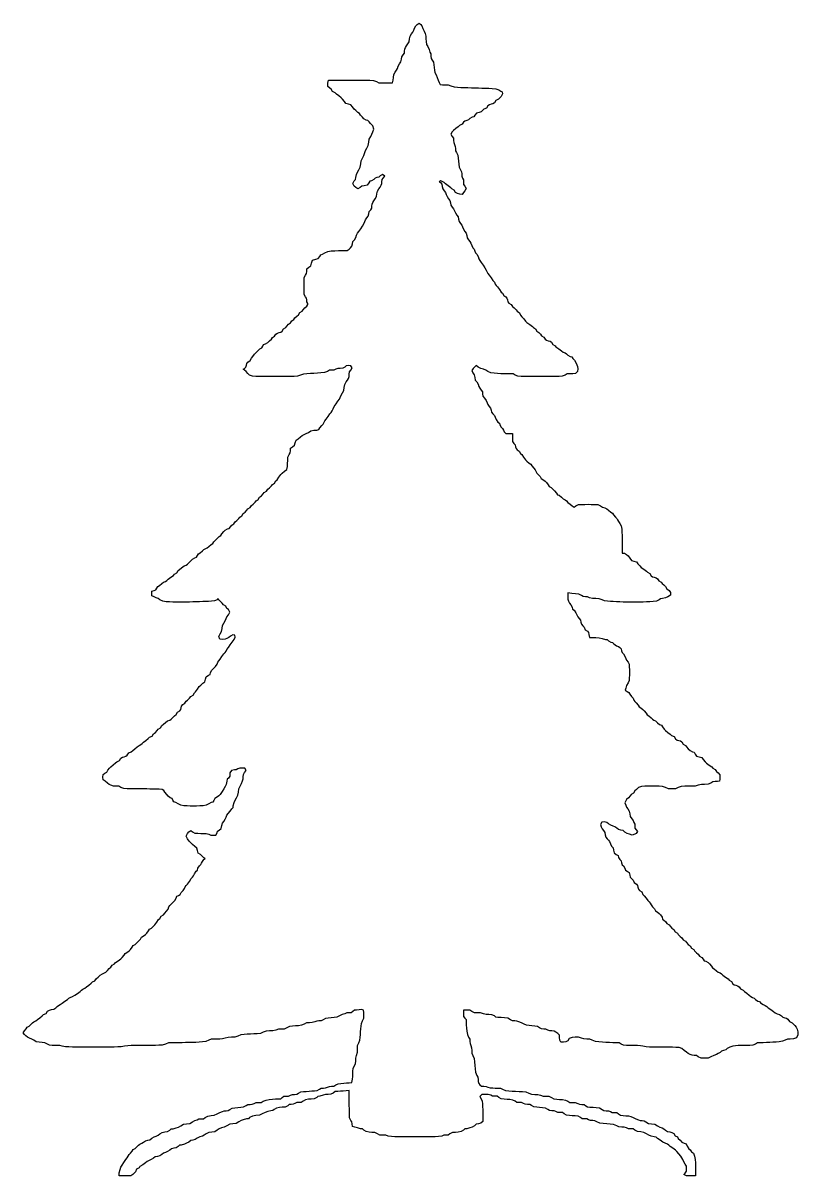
# Model space of a CAD drawing. Extents: x 49 to 4665, y 32 to 6900.
import ezdxf

# ---------------------------------------------------------------- set-up
doc = ezdxf.new("R2010")
doc.units = 0
doc.layers.add('Image', color=7, linetype='CONTINUOUS')

msp = doc.modelspace()

# ---------------------------------------------------------------- linework, layer by layer
at = {"layer": 'Image', "color": 7}
msp.add_lwpolyline([(621.087201, 50.962183), (626.487199, 69.862184), (631.887201, 83.362186), (639.311138, 96.862185), (649.972949, 113.062186), (661.446886, 129.262187), (669.680823, 140.06219), (675.080825, 150.84093), (680.480826, 158.94093), (688.476654, 167.040931), (699.742244, 180.073214), (705.712009, 190.4055), (716.044292, 196.379514), (729.074449, 207.647233), (737.172323, 215.640935), (745.272324, 221.040933), (756.0702, 226.440934), (766.8702, 233.9244), (777.45335, 242.00314), (791.16595, 245.064557), (805.012484, 248.104713), (815.463826, 256.459832), (828.961699, 264.240935), (842.459575, 269.640936), (853.259575, 275.040938), (864.057451, 282.737001), (877.257686, 291.325978), (893.753199, 294.174796), (910.140287, 297.023614), (923.448951, 305.357473), (931.31509, 311.862986), (942.346825, 312.840938), (961.244699, 318.219679), (974.742575, 323.619678), (988.242574, 331.294482), (1004.206591, 340.011018), (1023.338324, 342.73228), (1042.376516, 345.453539), (1058.43195, 353.957476), (1071.931949, 361.419682), (1085.429825, 366.819683), (1096.886754, 371.411808), (1109.725575, 372.219682), (1123.506204, 372.963776), (1134.02345, 379.894486), (1149.987464, 388.589761), (1169.1192, 391.311021), (1188.159515, 394.053543), (1204.214949, 402.55748), (1220.412825, 410.019685), (1236.6107, 415.419684), (1246.670857, 419.969292), (1258.208573, 420.819685), (1270.59456, 421.648819), (1279.804324, 428.34567), (1294.190861, 435.807875), (1311.245508, 438.167717), (1328.400075, 439.719685), (1345.548265, 441.271654), (1362.602912, 443.610239), (1376.993698, 451.093703), (1387.574724, 457.875592), (1401.289447, 458.619686), (1414.130395, 459.427562), (1425.587323, 464.019687), (1438.4389, 468.611815), (1452.583072, 469.419689), (1467.524491, 470.078744), (1479.58095, 476.733075), (1496.401738, 484.407876), (1515.318746, 487.533075), (1534.397329, 489.46772), (1553.543944, 490.573231), (1572.718199, 490.977168), (1584.708749, 491.891342), (1592.966073, 499.098428), (1603.274971, 506.475595), (1617.263949, 507.198429), (1630.102767, 508.027563), (1641.559699, 512.598431), (1653.018753, 517.190556), (1665.857574, 517.998429), (1679.591431, 518.742526), (1690.153324, 525.566934), (1703.785134, 532.455124), (1719.87671, 534.538588), (1736.051199, 535.92048), (1752.246948, 537.025991), (1768.417186, 538.110243), (1784.564037, 539.492132), (1800.630102, 541.596856), (1814.338447, 548.357487), (1824.955612, 555.054339), (1838.636323, 555.798433), (1851.475143, 556.627567), (1862.932073, 561.198434), (1874.391127, 565.769299), (1887.229948, 566.598433), (1900.887273, 567.342527), (1911.525697, 573.996858), (1925.765539, 581.310245), (1942.571445, 583.627567), (1959.470895, 585.158276), (1975.454046, 586.412609), (1991.435071, 587.645679), (2007.416096, 588.90001), (2010.704995, 608.799222), (2012.556727, 624.829145), (2013.615467, 640.922846), (2014.05342, 657.037808), (2014.706096, 673.003952), (2022.212948, 685.377179), (2029.76657, 699.833873), (2030.310822, 717.777181), (2031.082554, 734.572458), (2035.710821, 750.177183), (2040.392239, 768.524428), (2041.110822, 787.977184), (2041.627436, 808.259076), (2048.515626, 825.755928), (2055.259249, 840.191363), (2057.329957, 856.92286), (2058.699091, 873.739396), (2059.787594, 890.555932), (2060.876098, 907.436248), (2062.234604, 924.295304), (2064.30106, 941.069321), (2071.280667, 955.355934), (2078.37933, 971.704754), (2078.906573, 991.072474), (2078.825786, 1005.274048), (2077.784051, 1019.411844), (2066.756572, 1023.536252), (2050.647988, 1021.070111), (2034.360821, 1020.219718), (2022.363892, 1019.284285), (2014.112947, 1012.034679), (2003.804049, 1004.657512), (1989.817197, 1003.934678), (1976.978379, 1003.126804), (1965.519322, 998.534676), (1949.321446, 993.155937), (1933.123571, 985.629953), (1918.737037, 978.146487), (1901.68239, 975.807905), (1884.529948, 974.255937), (1867.379633, 972.703967), (1850.324986, 970.344125), (1835.936324, 962.881919), (1825.353174, 956.078769), (1811.638448, 955.355934), (1798.799627, 954.526801), (1787.342698, 949.955936), (1771.73372, 945.321288), (1754.946948, 944.555935), (1737.226868, 943.981918), (1722.549072, 936.96617), (1707.280254, 929.355146), (1689.311432, 927.059083), (1671.255447, 925.507115), (1653.241981, 923.976407), (1635.313556, 921.659082), (1619.961822, 914.218136), (1605.220245, 907.329949), (1587.566072, 906.755934), (1570.779299, 905.990576), (1555.170321, 901.355932), (1536.831581, 896.678766), (1517.376698, 895.955931), (1497.009769, 895.445695), (1479.58095, 888.366166), (1462.490159, 881.286641), (1443.037403, 879.288214), (1423.520867, 877.948844), (1403.98945, 876.864592), (1384.498423, 875.78034), (1365.024407, 874.44097), (1345.609918, 872.442543), (1328.400075, 865.575616), (1310.88409, 858.687426), (1290.604324, 858.15593), (1271.149441, 857.433095), (1252.808575, 852.755929), (1237.26125, 848.65278), (1220.752982, 847.632308), (1204.214949, 847.35593), (1187.190067, 847.207112), (1170.186443, 846.314196), (1155.621324, 840.063804), (1137.650379, 832.814196), (1117.649119, 830.284273), (1097.547935, 828.689786), (1077.412738, 827.605534), (1057.262656, 826.86144), (1037.104073, 826.351204), (1016.943365, 826.011046), (996.778401, 825.819707), (976.613441, 825.755928), (955.876587, 825.713408), (935.139737, 825.45829), (914.42627, 824.565377), (896.453199, 817.677188), (878.176111, 811.256714), (857.55619, 810.236242), (836.912881, 809.832305), (816.265321, 809.662226), (795.61776, 809.577187), (774.968075, 809.577187), (754.616028, 809.513407), (734.263977, 809.364588), (713.914057, 809.045691), (693.568384, 808.492935), (673.239723, 807.514982), (653.482951, 804.177185), (633.181925, 801.285848), (612.451453, 800.371674), (591.710347, 799.797659), (570.962868, 799.414982), (550.215384, 799.159864), (529.465778, 798.968525), (508.711917, 798.862226), (487.962311, 798.798446), (467.206324, 798.777187), (446.456718, 798.798446), (425.704986, 798.862226), (404.953251, 798.968525), (384.203645, 799.159864), (363.454036, 799.414982), (342.706555, 799.797659), (321.965451, 800.371674), (301.232852, 801.285848), (280.9297, 804.177185), (267.21285, 808.237817), (252.490408, 809.279549), (237.736076, 809.577187), (222.229145, 809.726006), (206.755596, 810.618919), (194.54075, 817.677188), (179.096324, 825.755928), (161.85119, 826.372463), (144.690669, 828.179549), (127.78718, 831.602386), (113.55095, 840.000024), (100.052652, 847.35593), (86.55435, 852.755929), (75.755626, 858.15593), (64.956902, 866.255931), (56.857965, 874.355932), (48.759027, 885.155931), (56.755067, 895.955931), (68.02172, 908.988217), (73.99191, 919.3205), (84.322493, 925.294516), (97.352865, 936.562233), (105.451803, 944.555935), (113.55095, 949.955936), (124.349464, 955.355934), (135.148188, 963.349635), (148.64649, 974.723654), (162.144788, 985.629953), (170.629379, 993.155937), (185.727908, 1000.086647), (194.54075, 1014.033103), (205.805066, 1020.304757), (218.838201, 1023.132316), (232.550801, 1026.172475), (243.133951, 1034.251216), (251.233952, 1041.734681), (259.331826, 1047.13468), (270.131826, 1052.534681), (280.9297, 1060.762241), (297.127575, 1072.242555), (313.32545, 1082.914996), (321.425451, 1090.334682), (329.523325, 1095.734683), (343.023327, 1101.134684), (356.5212, 1108.55437), (372.719075, 1119.226811), (388.91695, 1130.685866), (397.014825, 1138.934685), (405.114825, 1144.334686), (415.912699, 1149.734685), (426.712702, 1157.728387), (440.210575, 1169.102404), (453.708451, 1180.008703), (462.193255, 1187.513428), (477.196327, 1194.380359), (486.104201, 1208.092956), (496.902075, 1216.086658), (507.702075, 1227.503195), (521.199951, 1236.113432), (534.697824, 1241.51343), (542.797825, 1246.913432), (550.895699, 1255.523669), (561.695701, 1266.940204), (572.493575, 1274.933905), (580.483025, 1287.902411), (593.70452, 1295.513436), (599.489324, 1302.933121), (615.689325, 1313.605562), (631.887201, 1325.064617), (639.883028, 1333.313436), (651.148618, 1346.324462), (657.118383, 1356.656745), (667.450667, 1362.630762), (680.480826, 1373.898478), (688.476654, 1381.89218), (699.742244, 1394.924462), (705.712009, 1405.256748), (716.044292, 1411.230763), (729.074449, 1422.498481), (737.070276, 1430.492183), (748.335869, 1443.524465), (754.307757, 1453.856749), (764.637917, 1459.830766), (777.668074, 1471.098485), (785.663902, 1479.092184), (796.93162, 1492.124469), (802.901382, 1502.456752), (813.23154, 1508.409509), (826.261699, 1519.677225), (834.495637, 1527.670927), (845.969574, 1543.870928), (856.633513, 1560.070929), (864.057451, 1565.853608), (871.664221, 1579.077229), (884.639105, 1587.07093), (892.617924, 1597.870933), (904.047215, 1608.670933), (912.651074, 1622.170931), (918.051075, 1635.670934), (923.448951, 1643.770934), (932.054935, 1651.870934), (943.4821, 1662.670934), (953.776115, 1673.470937), (961.244699, 1686.864637), (964.244462, 1697.941015), (974.274858, 1703.532355), (984.607142, 1709.485112), (990.576907, 1719.817395), (1001.842497, 1732.849681), (1009.838324, 1743.649681), (1015.238323, 1754.44968), (1020.638324, 1762.54968), (1028.872262, 1770.649681), (1040.346199, 1786.849682), (1051.008012, 1803.049683), (1058.43195, 1811.149684), (1063.831949, 1819.249685), (1069.23195, 1832.111889), (1080.029824, 1847.801653), (1088.578407, 1854.073308), (1090.829824, 1864.63945), (1098.927698, 1878.628428), (1107.027699, 1886.728428), (1112.425574, 1894.828429), (1117.825575, 1905.628429), (1125.925576, 1916.428429), (1134.02345, 1921.82843), (1125.925576, 1927.228431), (1117.825575, 1935.222133), (1104.948486, 1946.447329), (1092.919668, 1955.376463), (1088.782501, 1970.258354), (1084.515652, 1985.437883), (1071.961713, 1994.239459), (1058.43195, 2005.613474), (1050.436123, 2013.628435), (1039.0536, 2027.107174), (1028.151554, 2040.607176), (1020.638324, 2056.807177), (1028.736199, 2073.007179), (1036.8362, 2081.107179), (1047.634073, 2089.20718), (1058.43195, 2081.107179), (1072.503838, 2073.985131), (1089.754076, 2073.155997), (1107.027699, 2073.007179), (1123.563605, 2072.752061), (1140.074, 2071.731589), (1155.621324, 2067.607177), (1167.078253, 2063.036312), (1179.917073, 2062.207179), (1196.546523, 2063.036312), (1204.214949, 2075.600879), (1207.1892, 2086.656), (1217.166444, 2092.247336), (1229.809675, 2102.685919), (1233.695973, 2119.353637), (1236.727628, 2132.981198), (1245.040228, 2143.207181), (1252.808575, 2156.707184), (1258.208573, 2170.207183), (1263.606449, 2181.007185), (1271.121804, 2191.785926), (1282.021725, 2205.285927), (1293.40637, 2218.785926), (1300.441253, 2226.418211), (1301.402198, 2237.685926), (1306.802198, 2256.58593), (1312.2022, 2270.085929), (1319.870626, 2283.585931), (1328.574406, 2299.552074), (1331.297791, 2318.685932), (1334.025428, 2337.713491), (1342.527239, 2353.785933), (1349.995822, 2369.964675), (1355.395824, 2386.164676), (1359.975193, 2397.623731), (1360.795822, 2410.464677), (1361.516534, 2424.453656), (1368.893697, 2434.76468), (1376.993698, 2448.264678), (1369.376296, 2460.935547), (1352.695822, 2461.76468), (1339.857004, 2460.935547), (1328.400075, 2456.364679), (1318.66519, 2451.815074), (1307.43149, 2450.96468), (1289.866608, 2447.669403), (1281.147946, 2432.532397), (1279.878733, 2414.525307), (1271.706449, 2402.364677), (1264.571645, 2394.796172), (1263.606449, 2383.464677), (1258.208573, 2364.564676), (1252.808575, 2351.085934), (1245.384637, 2337.585933), (1234.720697, 2321.385931), (1223.246761, 2305.18593), (1215.012823, 2297.192232), (1201.982666, 2285.924512), (1191.652506, 2279.950496), (1185.682744, 2269.618212), (1180.09353, 2259.583567), (1169.017152, 2256.58593), (1155.621324, 2249.251283), (1139.614787, 2240.726086), (1120.827464, 2237.749706), (1101.867936, 2236.155219), (1082.857382, 2235.326085), (1063.831949, 2235.092227), (1044.804389, 2235.326085), (1025.793837, 2236.155219), (1006.834307, 2237.749706), (988.049109, 2240.726086), (972.044699, 2249.251283), (958.648873, 2256.58593), (947.39391, 2259.732385), (941.864226, 2270.085929), (936.506745, 2280.269396), (925.564304, 2283.585931), (912.651074, 2294.385931), (904.655247, 2305.18593), (893.39816, 2318.175696), (887.857844, 2328.061523), (878.448237, 2334.290658), (860.058473, 2335.736327), (841.609181, 2336.374122), (823.153511, 2336.799319), (804.695713, 2337.118216), (786.237917, 2337.330814), (767.777995, 2337.458373), (749.322325, 2337.500893), (729.340199, 2337.543413), (709.360197, 2337.628452), (689.384449, 2337.819791), (669.410823, 2338.244987), (649.462713, 2339.265463), (631.887201, 2345.685933), (618.825151, 2353.190659), (602.189323, 2353.785933), (586.731294, 2354.572547), (572.493575, 2359.164675), (561.695701, 2364.564676), (550.895699, 2372.090658), (537.397826, 2382.99696), (525.317981, 2391.989874), (523.89995, 2407.764678), (525.262706, 2423.326881), (536.93011, 2432.426097), (547.260267, 2438.400112), (553.230032, 2448.732394), (564.497748, 2461.76468), (572.493575, 2469.758381), (585.991451, 2481.132397), (599.489324, 2492.038699), (607.974128, 2499.564684), (622.98783, 2506.431611), (631.887201, 2520.165471), (640.40602, 2526.096968), (650.782949, 2528.903266), (661.244917, 2531.794605), (669.680823, 2537.98122), (678.467516, 2551.970198), (693.593896, 2558.943427), (702.076574, 2566.46941), (715.576576, 2577.375711), (729.074449, 2588.749727), (739.872326, 2596.743428), (750.672325, 2602.143429), (758.770199, 2607.543428), (766.8702, 2615.537129), (780.368076, 2626.932407), (793.865949, 2637.817446), (802.350753, 2645.343432), (817.353825, 2652.210361), (826.261699, 2665.922959), (837.061699, 2673.8954), (847.859576, 2685.333198), (853.644378, 2693.943434), (866.865876, 2701.533196), (874.855325, 2714.522962), (885.655325, 2722.495404), (896.453199, 2733.911939), (909.951075, 2742.522176), (923.448951, 2747.922177), (931.548951, 2753.322178), (939.646823, 2761.932415), (950.446825, 2773.34895), (961.244699, 2781.342651), (969.044936, 2794.141075), (981.856117, 2801.922178), (987.781236, 2810.447376), (990.585411, 2820.822182), (993.481001, 2831.282024), (999.669742, 2839.722182), (1012.910371, 2847.588325), (1020.638324, 2860.918245), (1029.242183, 2866.700923), (1040.671474, 2877.500923), (1048.650294, 2888.300925), (1061.623051, 2896.294627), (1069.23195, 2909.518248), (1076.655887, 2915.300927), (1087.319825, 2931.500927), (1098.793761, 2947.700929), (1107.027699, 2955.69463), (1119.904787, 2966.919827), (1131.933606, 2975.848961), (1136.070772, 2990.730852), (1140.335496, 3005.910381), (1152.889435, 3014.711957), (1163.25786, 3020.218254), (1166.419197, 3031.485973), (1173.887781, 3044.879673), (1184.181797, 3055.679673), (1195.611091, 3066.479675), (1204.214949, 3079.979674), (1209.614948, 3093.479677), (1215.012823, 3101.579677), (1222.436761, 3109.679677), (1233.100698, 3125.879679), (1244.574637, 3142.079679), (1252.808575, 3150.17968), (1258.208573, 3158.279681), (1263.606449, 3169.079681), (1271.840386, 3179.87968), (1283.314323, 3196.079682), (1293.978262, 3212.258423), (1301.402198, 3220.358423), (1306.802198, 3228.458424), (1312.2022, 3241.958426), (1309.502198, 3252.758426), (1298.702198, 3255.458425), (1285.204322, 3247.358424), (1274.406449, 3239.258423), (1263.606449, 3233.858425), (1252.14952, 3229.287557), (1239.310699, 3228.458424), (1221.28873, 3229.500156), (1215.012823, 3244.658425), (1222.84495, 3260.858426), (1231.606131, 3275.3789), (1234.340146, 3293.258428), (1237.082668, 3310.925358), (1245.408023, 3325.658431), (1252.808575, 3339.15843), (1258.208573, 3352.658431), (1263.606449, 3363.458431), (1271.706449, 3374.258431), (1279.804324, 3390.437172), (1271.706449, 3406.637174), (1263.606449, 3412.419852), (1255.999676, 3425.643473), (1243.024792, 3433.637175), (1235.045976, 3444.437177), (1223.618808, 3455.237177), (1215.012823, 3463.337178), (1209.614948, 3471.437178), (1204.214949, 3464.187571), (1188.805814, 3458.043476), (1171.451404, 3456.23639), (1154.037466, 3455.067099), (1136.608646, 3454.174185), (1119.175574, 3453.408831), (1099.318879, 3452.622217), (1079.455808, 3451.920642), (1059.592737, 3451.325364), (1039.723286, 3450.815128), (1019.855962, 3450.453711), (999.984388, 3450.219853), (980.112809, 3450.177333), (960.241235, 3450.326152), (940.371786, 3450.793868), (920.517216, 3451.644262), (900.700917, 3453.089933), (881.016429, 3455.768673), (864.057451, 3464.123792), (853.259575, 3471.437178), (842.459575, 3476.837177), (828.961699, 3482.237178), (816.856345, 3487.211982), (815.463826, 3501.137178), (816.841463, 3515.019857), (828.859651, 3520.037181), (839.936032, 3523.034819), (845.525243, 3533.069464), (851.495008, 3543.401748), (861.825165, 3549.354505), (874.855325, 3560.62222), (885.655325, 3568.615922), (896.453199, 3574.015924), (904.553199, 3579.415924), (912.651074, 3587.664744), (928.848949, 3599.123799), (945.046824, 3609.796239), (950.831628, 3617.215926), (964.24021, 3625.018288), (972.044699, 3638.433251), (980.648558, 3644.215927), (992.075725, 3655.015929), (1007.769742, 3665.815929), (1020.638324, 3671.21593), (1028.106908, 3676.615929), (1038.400923, 3687.415929), (1049.828091, 3698.215931), (1058.43195, 3706.315932), (1071.827776, 3714.415932), (1082.906279, 3717.413569), (1088.493367, 3727.426955), (1094.465258, 3737.759239), (1104.795416, 3743.733255), (1117.825575, 3755.000972), (1125.925576, 3762.994673), (1134.02345, 3768.394674), (1144.821324, 3773.794676), (1155.621324, 3781.788377), (1168.651483, 3793.056093), (1178.981641, 3799.03011), (1184.951406, 3809.362393), (1196.219122, 3822.394676), (1204.214949, 3830.388377), (1217.245106, 3841.656097), (1227.575266, 3847.63011), (1233.545028, 3857.962397), (1244.812748, 3870.99468), (1252.808575, 3879.09468), (1266.812432, 3887.194681), (1277.372198, 3889.426963), (1283.639599, 3897.97342), (1291.618418, 3908.773423), (1304.410467, 3916.575786), (1312.2022, 3929.352951), (1323.000074, 3937.346652), (1333.797948, 3948.763187), (1339.582752, 3957.373424), (1352.806373, 3964.984448), (1360.795822, 3977.952954), (1371.593699, 3985.946656), (1382.391573, 3997.363191), (1388.178504, 4005.973428), (1401.399999, 4013.584452), (1409.389448, 4026.552957), (1420.187322, 4034.525399), (1430.987325, 4045.963194), (1436.772126, 4054.57343), (1449.993624, 4062.163195), (1457.983074, 4075.152958), (1468.780947, 4083.1254), (1479.58095, 4094.563197), (1485.365751, 4103.152174), (1498.587249, 4110.763199), (1506.576699, 4123.731701), (1517.376698, 4131.725403), (1528.174572, 4143.141941), (1533.959377, 4151.752177), (1547.367962, 4159.554538), (1555.170321, 4172.9695), (1562.594259, 4178.752178), (1573.258199, 4194.952179), (1584.732136, 4211.152181), (1592.966073, 4219.145882), (1605.953713, 4230.392338), (1619.608909, 4240.767141), (1623.858753, 4257.966355), (1625.028044, 4275.697065), (1625.287414, 4293.491553), (1625.825288, 4313.433288), (1633.461824, 4329.930927), (1640.732691, 4338.817542), (1641.559699, 4351.424627), (1642.894816, 4366.965574), (1654.436784, 4376.149826), (1666.465605, 4385.0577), (1670.604896, 4399.960852), (1674.869622, 4415.14038), (1687.423558, 4423.920696), (1700.953323, 4435.315971), (1711.751197, 4443.309673), (1722.549072, 4448.709673), (1736.049073, 4454.109672), (1749.546949, 4461.529358), (1763.24679, 4471.266366), (1780.575689, 4474.689203), (1798.229863, 4475.709675), (1810.445771, 4478.409674), (1816.555851, 4489.209676), (1827.940496, 4502.709675), (1835.936324, 4510.809676), (1841.334196, 4518.909677), (1846.734197, 4529.709676), (1854.968135, 4540.509679), (1866.442072, 4556.70968), (1877.106011, 4572.888419), (1884.529948, 4580.988419), (1889.929947, 4589.088419), (1895.327822, 4602.588422), (1902.75176, 4616.088424), (1913.415697, 4632.288425), (1924.889634, 4648.488423), (1933.123571, 4659.288426), (1938.523573, 4670.088425), (1943.921448, 4683.588427), (1951.324123, 4697.088427), (1959.649478, 4711.800239), (1962.389874, 4729.488429), (1965.126015, 4747.346697), (1973.887196, 4761.867171), (1981.717197, 4772.667171), (1987.117198, 4783.467171), (1991.694441, 4794.926228), (1992.517197, 4807.767172), (1993.237905, 4821.75615), (2000.615071, 4832.065048), (2008.715072, 4845.56505), (2002.439168, 4858.008435), (1987.117198, 4859.062923), (1974.456959, 4858.240167), (1965.519322, 4850.962922), (1953.834913, 4843.51135), (1938.523573, 4842.865051), (1924.377272, 4842.0593), (1911.525697, 4837.465049), (1900.068766, 4832.887804), (1887.229948, 4832.065048), (1873.485458, 4831.329458), (1862.932073, 4824.47741), (1844.446639, 4817.376622), (1823.650258, 4815.399456), (1802.804982, 4814.060087), (1781.942697, 4812.997095), (1761.118681, 4811.912843), (1740.307418, 4810.573473), (1719.549308, 4808.596306), (1700.953323, 4801.686859), (1683.479858, 4796.435676), (1664.403398, 4795.372685), (1645.303556, 4794.862448), (1626.199461, 4794.564811), (1607.091114, 4794.415992), (1587.98489, 4794.330953), (1568.876544, 4794.288433), (1549.772449, 4794.267174), (1530.65985, 4794.288433), (1511.545122, 4794.330953), (1492.432524, 4794.415992), (1473.322051, 4794.564811), (1454.209453, 4794.841189), (1435.107481, 4795.351425), (1416.024646, 4796.414417), (1398.589448, 4801.729379), (1387.791574, 4812.040402), (1376.993698, 4823.456937), (1368.893697, 4832.065048), (1360.795822, 4837.465049), (1368.29417, 4842.865051), (1375.964722, 4850.769458), (1379.336534, 4861.762925), (1382.232124, 4872.222767), (1388.422992, 4880.660799), (1402.416219, 4889.445367), (1409.389448, 4904.571746), (1416.902677, 4913.05655), (1427.804724, 4926.554422), (1439.187246, 4940.052298), (1447.1852, 4948.048126), (1460.215357, 4959.315842), (1470.545514, 4965.285607), (1476.515279, 4975.615764), (1482.104493, 4985.648284), (1493.180871, 4988.645924), (1506.576699, 4996.116634), (1517.376698, 5006.408523), (1528.174572, 5017.837814), (1533.959377, 5026.441673), (1547.189379, 5034.059075), (1555.170321, 5047.053093), (1563.69127, 5052.976083), (1574.068199, 5055.782385), (1584.530167, 5058.675849), (1592.966073, 5064.866716), (1600.840719, 5078.107345), (1614.177017, 5085.833172), (1619.961822, 5094.439157), (1630.761822, 5105.866324), (1641.559699, 5113.845144), (1649.549148, 5126.820025), (1662.772769, 5134.428923), (1668.557573, 5143.032782), (1679.355448, 5154.459947), (1690.153324, 5162.440893), (1698.142771, 5175.41365), (1711.366395, 5183.022549), (1717.151199, 5191.626408), (1727.949072, 5203.055699), (1738.746946, 5212.899006), (1745.496947, 5223.067592), (1745.496947, 5229.366881), (1740.075686, 5239.384522), (1738.746946, 5250.962631), (1737.754112, 5262.066647), (1730.649072, 5269.411923), (1723.856554, 5283.407279), (1722.893481, 5300.321611), (1722.608599, 5317.261454), (1722.549072, 5334.203424), (1722.608599, 5351.145393), (1722.893481, 5368.085236), (1723.856554, 5384.995316), (1730.649072, 5398.994921), (1737.922065, 5407.881538), (1738.746946, 5420.488625), (1740.082064, 5436.023193), (1751.624035, 5445.215949), (1763.63372, 5454.085556), (1767.775139, 5468.918549), (1773.955373, 5486.889494), (1792.100652, 5492.755087), (1807.550178, 5496.99855), (1816.547344, 5509.650284), (1822.072779, 5520.018709), (1833.338369, 5523.180047), (1846.734197, 5530.527449), (1864.528686, 5539.445954), (1885.252783, 5542.303275), (1906.129948, 5543.774459), (1927.045384, 5544.503671), (1947.971447, 5544.729026), (1963.918456, 5544.896979), (1979.835701, 5545.800521), (1992.517197, 5552.875798), (2000.002788, 5560.975799), (2008.087906, 5571.558948), (2011.132318, 5585.271549), (2014.180978, 5599.118083), (2022.542475, 5609.569422), (2030.310822, 5623.067298), (2035.710821, 5636.565173), (2041.110822, 5647.363047), (2049.344759, 5658.163046), (2060.818696, 5674.360922), (2071.48051, 5690.558797), (2078.904447, 5704.056673), (2084.304446, 5717.554546), (2089.704447, 5728.354549), (2097.190038, 5739.152422), (2105.275158, 5749.735572), (2108.319566, 5763.450298), (2111.368226, 5777.294707), (2119.731849, 5787.746048), (2126.664684, 5796.841009), (2127.493818, 5809.343922), (2128.344211, 5820.879515), (2132.89382, 5830.941798), (2138.293821, 5841.739671), (2145.777286, 5852.537546), (2154.111145, 5865.848335), (2156.959963, 5882.235423), (2159.808781, 5898.72881), (2168.376498, 5911.931171), (2176.093822, 5922.729047), (2181.493823, 5933.529047), (2186.043428, 5943.589205), (2186.893822, 5955.124795), (2187.722958, 5967.785034), (2194.993822, 5976.722672), (2203.093822, 5987.520545), (2189.593823, 5998.320547), (2176.093822, 5990.465035), (2168.355238, 5982.460704), (2157.193821, 5979.065505), (2146.202483, 5975.695821), (2138.293821, 5968.023144), (2124.902244, 5960.524796), (2113.853504, 5957.550545), (2108.255786, 5947.573301), (2097.827834, 5934.93007), (2081.155864, 5931.043772), (2067.532555, 5928.012117), (2057.308697, 5919.699518), (2043.810822, 5911.931171), (2030.310822, 5920.029045), (2022.212948, 5928.129046), (2014.112947, 5944.326921), (2022.212948, 5960.524796), (2029.347751, 5968.097552), (2030.310822, 5979.422671), (2035.710821, 5998.320547), (2041.110822, 6011.818421), (2048.779248, 6025.316296), (2057.485154, 6041.280313), (2060.206412, 6060.412046), (2062.934053, 6079.452361), (2071.435864, 6095.507796), (2078.904447, 6111.705671), (2084.304446, 6127.903546), (2089.704447, 6141.401422), (2097.175157, 6154.901421), (2105.674842, 6170.956855), (2108.402479, 6189.99717), (2111.125865, 6209.12678), (2119.829644, 6225.090794), (2127.493818, 6238.590796), (2132.89382, 6252.088672), (2138.293821, 6268.67135), (2133.233977, 6288.483397), (2117.716417, 6300.682294), (2109.737597, 6311.480171), (2103.468071, 6320.028754), (2092.908305, 6322.280171), (2078.904447, 6330.378046), (2070.90862, 6338.478046), (2059.643027, 6351.508203), (2053.673265, 6361.838363), (2043.340979, 6367.808125), (2030.310822, 6379.075844), (2022.314995, 6387.071671), (2011.087672, 6399.948757), (2002.169168, 6411.977579), (1987.280899, 6416.114743), (1972.092866, 6420.381595), (1963.310424, 6432.935531), (1951.919401, 6446.463171), (1943.921448, 6454.461124), (1930.423572, 6465.843644), (1916.925696, 6476.745691), (1908.440893, 6484.258919), (1893.235855, 6491.30018), (1884.529948, 6505.471993), (1876.748845, 6511.256795), (1864.190655, 6522.581915), (1865.340812, 6541.303333), (1868.82105, 6559.85042), (1889.224121, 6559.85042), (1909.631446, 6559.85042), (1930.034517, 6559.85042), (1950.441839, 6559.85042), (1970.849166, 6559.85042), (1991.252237, 6559.85042), (2011.659562, 6559.85042), (2032.387908, 6559.837664), (2053.114132, 6559.788766), (2073.842477, 6559.680341), (2094.566572, 6559.459239), (2115.288543, 6559.012782), (2135.997756, 6557.97105), (2154.493822, 6551.750419), (2168.333978, 6544.641127), (2185.363113, 6543.792859), (2202.413508, 6543.652545), (2218.379651, 6543.652545), (2234.367053, 6543.652545), (2250.333197, 6543.652545), (2253.71351, 6560.524357), (2256.052095, 6576.652074), (2257.072567, 6592.920107), (2265.172568, 6608.444045), (2273.272569, 6619.241919), (2278.672567, 6630.041922), (2284.072569, 6643.539795), (2291.492254, 6657.037671), (2299.592254, 6669.019718), (2302.462332, 6684.035546), (2305.35367, 6699.29161), (2313.96391, 6711.031295), (2321.043436, 6720.058224), (2321.872569, 6732.629171), (2322.722966, 6744.164974), (2327.27257, 6754.225769), (2332.672571, 6765.024284), (2340.389895, 6775.823008), (2348.957612, 6789.024094), (2351.80643, 6805.519394), (2354.655248, 6821.905206), (2362.989107, 6835.21557), (2370.472572, 6846.014294), (2375.872574, 6856.812806), (2381.272572, 6870.31132), (2389.372573, 6883.809621), (2397.472574, 6891.908558), (2408.272576, 6900.007496), (2419.072576, 6891.908558), (2424.472577, 6883.809621), (2429.851315, 6867.611533), (2437.4836, 6851.413658), (2444.988325, 6838.003372), (2447.348167, 6821.812513), (2448.921397, 6805.519394), (2450.473366, 6789.272621), (2452.854468, 6773.128324), (2460.189114, 6759.625133), (2467.651319, 6743.427045), (2473.051318, 6727.22917), (2477.643446, 6715.772241), (2478.451319, 6702.931294), (2479.195413, 6689.120901), (2486.189902, 6678.635544), (2493.715887, 6666.215545), (2496.118249, 6650.882945), (2497.670217, 6635.439794), (2499.243445, 6620.094438), (2501.64581, 6604.861763), (2508.852897, 6592.24617), (2516.251323, 6576.048295), (2521.651321, 6559.85042), (2527.051323, 6546.352546), (2532.876518, 6534.391757), (2547.460771, 6532.956718), (2562.151324, 6532.852545), (2581.115104, 6532.310419), (2597.251326, 6525.415852), (2616.193845, 6519.49711), (2636.837155, 6517.855851), (2657.522982, 6516.784355), (2678.230071, 6515.948844), (2698.915898, 6515.236638), (2719.622987, 6514.598844), (2740.330074, 6514.005694), (2761.037163, 6513.414671), (2781.744249, 6512.776875), (2802.451336, 6512.064671), (2823.137165, 6511.231283), (2843.822992, 6510.161913), (2864.466302, 6508.520654), (2883.408821, 6502.544511), (2894.208821, 6495.058922), (2903.584412, 6490.103252), (2905.008824, 6478.861047), (2896.908824, 6462.663172), (2888.808823, 6454.563171), (2880.326145, 6446.463171), (2865.189137, 6439.492067), (2856.408821, 6425.496711), (2847.968663, 6419.305847), (2837.508821, 6416.412381), (2827.134015, 6413.606082), (2818.608817, 6407.683089), (2809.722203, 6393.947105), (2794.691496, 6387.071671), (2786.208818, 6379.03545), (2777.449759, 6370.716474), (2765.055272, 6367.616787), (2749.833224, 6363.503008), (2740.648972, 6351.355132), (2735.036371, 6341.428911), (2724.023773, 6338.478046), (2710.630073, 6330.622534), (2702.89149, 6322.618202), (2691.73007, 6319.223006), (2681.355267, 6316.418831), (2672.83007, 6310.493714), (2663.922195, 6296.759855), (2648.912745, 6289.884421), (2640.430067, 6282.369066), (2626.930069, 6271.469145), (2613.430067, 6260.084499), (2605.330066, 6252.088672), (2597.251326, 6238.590796), (2605.330066, 6225.090794), (2612.707232, 6214.784023), (2613.430067, 6200.795047), (2614.2592, 6187.956227), (2618.830068, 6176.497172), (2623.422192, 6165.04024), (2624.230067, 6152.201422), (2624.974161, 6138.454806), (2631.841091, 6127.903546), (2639.430855, 6112.634726), (2641.726918, 6094.665906), (2643.278888, 6076.609921), (2644.809597, 6058.59433), (2647.126919, 6040.665905), (2654.567865, 6025.316296), (2661.285976, 6014.703384), (2662.03007, 6001.020547), (2662.859203, 5988.1796), (2667.430069, 5976.722672), (2672.000937, 5965.265742), (2672.83007, 5952.426922), (2673.552904, 5938.437944), (2680.93007, 5928.129046), (2689.030071, 5914.631173), (2680.93007, 5901.133297), (2672.83007, 5890.333297), (2665.410384, 5879.53542), (2650.804871, 5880.904557), (2636.539518, 5884.289123), (2624.230067, 5891.394163), (2616.236365, 5904.335028), (2603.034004, 5911.931171), (2597.251326, 5919.355109), (2581.051324, 5930.019045), (2564.851323, 5941.492985), (2556.751323, 5949.726923), (2548.651322, 5955.124795), (2537.851322, 5960.524796), (2527.051323, 5955.124795), (2534.811166, 5949.726923), (2543.187544, 5939.273458), (2546.227701, 5925.429047), (2549.267857, 5911.716447), (2557.367858, 5901.133297), (2564.851323, 5890.333297), (2570.251325, 5879.53542), (2575.651326, 5866.037547), (2583.411166, 5852.537546), (2591.766285, 5842.086207), (2594.827704, 5828.241796), (2597.867861, 5814.527073), (2605.946601, 5803.943923), (2613.430067, 5793.146047), (2618.830068, 5782.348173), (2624.230067, 5768.848171), (2632.01117, 5755.350298), (2640.366288, 5744.898959), (2643.427708, 5731.054548), (2646.467864, 5717.339822), (2654.546605, 5706.756672), (2662.03007, 5695.958798), (2667.430069, 5685.158795), (2672.83007, 5671.660922), (2680.589913, 5658.163046), (2688.966292, 5647.711709), (2692.006448, 5633.865171), (2695.046608, 5620.152573), (2703.146608, 5609.569422), (2710.630073, 5598.769422), (2716.030072, 5587.971548), (2721.430073, 5574.473672), (2728.913539, 5560.975799), (2736.588342, 5553.069263), (2739.968656, 5542.077922), (2743.37023, 5530.920757), (2751.363931, 5523.180047), (2759.230074, 5509.682174), (2764.630075, 5496.182172), (2770.008817, 5485.384298), (2778.257636, 5474.586421), (2789.716691, 5458.388549), (2800.389132, 5442.190674), (2807.808817, 5428.690673), (2813.208819, 5415.192797), (2818.608817, 5407.094922), (2826.028503, 5398.994921), (2836.700947, 5382.797049), (2848.181262, 5366.599174), (2856.408821, 5355.801297), (2861.808819, 5345.001297), (2867.208821, 5336.903423), (2875.43638, 5328.803422), (2886.916695, 5312.605547), (2897.567878, 5296.407672), (2905.008824, 5290.622871), (2912.619849, 5277.392869), (2925.609612, 5269.411923), (2931.541109, 5260.890978), (2934.347407, 5250.514048), (2937.238745, 5240.05208), (2943.42536, 5231.616175), (2956.478905, 5223.937119), (2964.387568, 5211.034518), (2975.187568, 5203.055699), (2985.987567, 5191.626408), (2991.770245, 5183.022549), (3005.950563, 5174.316643), (3012.987568, 5159.111602), (3020.492293, 5150.626799), (3031.398595, 5137.126796), (3042.79387, 5123.628923), (3050.787572, 5115.394986), (3066.987573, 5103.921047), (3083.187574, 5093.259236), (3088.97025, 5085.833172), (3102.193874, 5078.2264), (3110.166315, 5065.251518), (3120.966315, 5057.272699), (3131.766318, 5045.845534), (3137.548993, 5037.23955), (3150.793877, 5029.624273), (3158.766318, 5016.630255), (3167.291516, 5010.705136), (3177.666319, 5007.900963), (3188.126161, 5005.005374), (3196.566319, 4998.814507), (3204.432461, 4985.573875), (3217.783645, 4977.84805), (3223.56632, 4970.424112), (3239.766321, 4959.760173), (3255.966322, 4948.286236), (3266.766325, 4940.052298), (3277.566325, 4934.652297), (3285.645066, 4929.254425), (3293.745066, 4921.154424), (3307.755301, 4913.05655), (3318.321446, 4910.805133), (3324.593097, 4902.25655), (3334.882864, 4891.458674), (3342.345069, 4877.9608), (3347.745068, 4864.460798), (3352.315936, 4853.299381), (3353.145069, 4840.743316), (3351.78444, 4823.988433), (3340.367902, 4812.827016), (3323.657664, 4810.722293), (3306.819868, 4810.467174), (3290.386009, 4809.871899), (3277.566325, 4802.367174), (3260.898608, 4796.371897), (3242.083646, 4795.287645), (3223.268682, 4794.798669), (3204.432461, 4794.522291), (3185.596241, 4794.394732), (3166.76002, 4794.309693), (3147.902536, 4794.288433), (3129.066315, 4794.267174), (3110.230095, 4794.288433), (3091.393874, 4794.309693), (3072.557653, 4794.394732), (3053.721429, 4794.522291), (3034.885208, 4794.798669), (3016.070247, 4795.287645), (2997.255286, 4796.371897), (2980.587568, 4802.367174), (2967.916701, 4809.446702), (2951.993077, 4810.339615), (2936.048194, 4810.509694), (2916.000163, 4810.679773), (2895.952131, 4811.232529), (2875.925357, 4812.231741), (2855.919845, 4813.911268), (2836.084408, 4816.760086), (2818.608817, 4824.753788), (2805.108818, 4832.065048), (2791.608816, 4837.465049), (2775.408815, 4842.865051), (2759.230074, 4850.962922), (2748.430074, 4859.062923), (2737.630075, 4850.962922), (2729.530074, 4842.865051), (2721.430073, 4829.367175), (2728.828499, 4815.867173), (2736.9285, 4803.876622), (2739.819838, 4788.867172), (2742.689915, 4773.623864), (2751.300152, 4761.867171), (2759.230074, 4748.367169), (2764.630075, 4734.88843), (2770.008817, 4724.088427), (2778.108817, 4713.288427), (2785.422201, 4704.082916), (2786.208818, 4691.178192), (2787.335589, 4676.33882), (2797.008818, 4666.261655), (2807.808817, 4650.55063), (2813.208819, 4637.688423), (2818.608817, 4626.888423), (2826.028503, 4616.088424), (2833.788346, 4606.819132), (2836.892285, 4594.488421), (2839.996221, 4581.881335), (2848.3726, 4572.888419), (2856.408821, 4562.109679), (2861.808819, 4551.309679), (2867.208821, 4538.426213), (2878.008821, 4522.73645), (2886.555278, 4516.464795), (2888.808823, 4505.919914), (2896.908824, 4491.909675), (2905.008824, 4483.809675), (2910.408823, 4475.709675), (2915.808824, 4464.909675), (2924.780478, 4454.832507), (2940.087566, 4454.109672), (2952.248195, 4454.109672), (2964.387568, 4454.109672), (2964.387568, 4439.270303), (2964.387568, 4424.409672), (2965.004103, 4408.060852), (2971.892293, 4394.730928), (2979.567094, 4386.822267), (2982.926151, 4375.830928), (2985.838748, 4365.371086), (2992.025364, 4356.930928), (3005.270248, 4349.043526), (3012.987568, 4335.713602), (3020.407254, 4329.930927), (3031.079698, 4313.730926), (3042.560012, 4297.530925), (3050.787572, 4289.537223), (3063.819854, 4278.269508), (3074.152141, 4272.29549), (3080.104895, 4261.963207), (3091.372614, 4248.930921), (3099.387575, 4238.130921), (3104.787573, 4227.352179), (3110.166315, 4219.252181), (3118.181277, 4211.152181), (3129.448992, 4198.119895), (3135.40175, 4187.787612), (3145.734033, 4181.813595), (3158.766318, 4170.545878), (3166.76002, 4162.552177), (3178.027736, 4149.519891), (3184.001753, 4139.187609), (3194.334036, 4133.213592), (3207.366319, 4121.945875), (3215.360021, 4113.952174), (3226.755298, 4100.452172), (3232.112777, 4090.268707), (3243.040339, 4086.952173), (3255.966322, 4076.152173), (3266.766325, 4065.352171), (3277.566325, 4059.952172), (3285.645066, 4054.57343), (3293.745066, 4043.77343), (3307.245065, 4032.973428), (3320.745067, 4024.873427), (3331.545066, 4016.77343), (3342.345069, 4024.873427), (3358.460028, 4031.719098), (3377.381292, 4032.633271), (3396.302552, 4032.909649), (3415.245071, 4032.973428), (3434.187592, 4032.909649), (3453.108854, 4032.633271), (3472.030115, 4031.719098), (3488.123817, 4024.873427), (3501.623816, 4016.77343), (3515.123818, 4011.373428), (3525.923818, 4005.973428), (3536.72382, 3997.979726), (3549.756103, 3986.712009), (3560.088386, 3980.737993), (3566.062403, 3970.405709), (3577.33012, 3957.373424), (3585.323821, 3949.273426), (3590.723822, 3941.173425), (3596.123823, 3930.373423), (3603.500986, 3919.573423), (3612.87658, 3904.585232), (3615.427761, 3885.855311), (3616.639571, 3866.97657), (3617.256106, 3848.07657), (3617.553744, 3829.155307), (3617.660043, 3810.234047), (3617.660043, 3793.034834), (3617.681304, 3775.81436), (3617.702563, 3758.615146), (3617.723823, 3741.394674), (3631.202565, 3741.394674), (3644.702564, 3733.294673), (3652.696266, 3725.194672), (3664.091543, 3711.67341), (3672.871859, 3699.130104), (3688.072648, 3694.856874), (3702.954536, 3690.711206), (3711.883671, 3678.678133), (3723.108869, 3665.815929), (3731.102571, 3657.567109), (3747.302572, 3646.108054), (3763.50257, 3635.435611), (3769.285249, 3628.015925), (3782.508873, 3620.404901), (3790.481314, 3607.415138), (3799.006512, 3601.483641), (3809.381314, 3598.677343), (3819.841157, 3595.786005), (3828.281315, 3589.599389), (3836.168717, 3576.354506), (3849.49864, 3568.615922), (3855.281316, 3560.515922), (3866.081319, 3552.415921), (3876.881319, 3543.933243), (3883.748249, 3528.945056), (3897.460846, 3520.037181), (3905.390767, 3507.451353), (3905.11439, 3491.676548), (3889.977381, 3482.237178), (3876.881319, 3476.837177), (3857.981318, 3471.437178), (3847.032496, 3470.480485), (3839.081315, 3464.145051), (3821.520684, 3456.810405), (3801.919109, 3454.152925), (3782.189975, 3452.494658), (3762.439578, 3451.367884), (3742.646665, 3450.623789), (3722.853752, 3450.156073), (3703.060835, 3449.922215), (3683.267922, 3449.900955), (3663.475008, 3450.071033), (3643.682092, 3450.411191), (3623.910438, 3450.900167), (3604.117524, 3451.559222), (3584.345868, 3452.388359), (3564.574215, 3453.366311), (3547.56634, 3454.365524), (3530.579725, 3455.641114), (3513.656889, 3457.618278), (3498.923817, 3464.166311), (3481.341926, 3470.905682), (3461.123816, 3471.437178), (3441.671057, 3472.160012), (3423.345072, 3476.837177), (3411.886017, 3481.408044), (3399.045071, 3482.237178), (3385.056095, 3482.960012), (3374.745069, 3490.337178), (3359.289165, 3498.437179), (3339.007273, 3499.62773), (3318.810422, 3501.860013), (3306.288373, 3503.582062), (3293.745066, 3505.304109), (3293.745066, 3492.78206), (3293.745066, 3480.260013), (3294.5742, 3467.078908), (3299.145064, 3455.237177), (3304.545066, 3444.437177), (3312.645067, 3433.637175), (3320.745067, 3419.626939), (3322.99861, 3409.082055), (3331.545066, 3402.810403), (3342.345069, 3387.120638), (3347.745068, 3374.258431), (3353.145069, 3363.458431), (3361.18129, 3352.658431), (3369.557669, 3343.665518), (3372.661605, 3331.058429), (3375.765541, 3318.727721), (3383.525384, 3309.458429), (3390.94507, 3300.975752), (3397.812, 3285.966301), (3411.54586, 3277.058427), (3417.477354, 3268.53323), (3420.283656, 3258.158427), (3423.834049, 3239.258423), (3442.60649, 3239.258423), (3461.378934, 3239.258423), (3480.704131, 3238.535589), (3498.923817, 3233.858425), (3517.823817, 3228.458424), (3529.155316, 3227.501731), (3536.72382, 3220.358423), (3550.734055, 3212.258423), (3561.278938, 3210.02614), (3567.550592, 3201.479683), (3583.240357, 3190.679683), (3596.123823, 3185.279682), (3603.607288, 3179.87968), (3611.282089, 3171.971019), (3614.662407, 3160.97968), (3618.04272, 3149.818263), (3626.057682, 3142.079679), (3633.902565, 3128.579678), (3639.302565, 3115.079679), (3644.702564, 3104.279676), (3652.802565, 3093.479677), (3659.584456, 3080.192273), (3660.562408, 3063.949752), (3660.838786, 3047.664715), (3660.902565, 3031.400934), (3660.838786, 3015.115893), (3660.562408, 2998.830853), (3659.584456, 2982.588332), (3652.802565, 2969.300928), (3644.702564, 2953.100927), (3639.302565, 2936.900926), (3635.348233, 2926.228485), (3646.93485, 2917.639509), (3657.267133, 2911.665492), (3663.24115, 2901.333208), (3674.508866, 2888.300925), (3682.502568, 2877.500923), (3687.902569, 2866.700923), (3693.302567, 2858.622183), (3701.296269, 2850.522182), (3712.563985, 2837.489899), (3718.538002, 2827.157613), (3728.870285, 2821.183599), (3741.902571, 2809.91588), (3749.896272, 2801.922178), (3761.163988, 2788.889896), (3767.138005, 2778.557613), (3777.470289, 2772.583596), (3790.481314, 2761.315879), (3798.581315, 2753.322178), (3806.681315, 2747.922177), (3817.481315, 2742.522176), (3828.281315, 2731.722176), (3841.207301, 2720.922176), (3852.13486, 2717.626899), (3857.492342, 2707.422174), (3868.887617, 2693.943434), (3876.881319, 2685.928473), (3890.38132, 2674.554456), (3903.881319, 2663.648156), (3912.363997, 2656.143431), (3927.479746, 2649.170202), (3936.281322, 2635.181227), (3944.70022, 2628.973351), (3955.181322, 2626.082013), (3965.556125, 2623.275712), (3974.060063, 2617.365478), (3982.053764, 2604.354452), (3995.277388, 2596.743428), (4001.060066, 2588.133191), (4011.860066, 2576.716656), (4022.660066, 2566.42689), (4036.053769, 2558.943427), (4047.321485, 2555.796969), (4052.849045, 2545.422166), (4061.629361, 2532.857596), (4076.83015, 2528.605629), (4091.712038, 2524.459958), (4100.619912, 2512.426888), (4111.845112, 2499.564684), (4119.860073, 2491.315865), (4136.038814, 2479.856807), (4152.238815, 2469.184366), (4158.021491, 2461.76468), (4171.245114, 2454.153656), (4179.238816, 2441.185153), (4190.378973, 2433.106412), (4200.052202, 2422.476488), (4199.818344, 2406.829245), (4198.98921, 2395.15759), (4198.138816, 2383.464677), (4185.319132, 2382.656803), (4172.499445, 2381.827669), (4157.957711, 2380.10562), (4146.838814, 2372.367036), (4129.512041, 2365.074912), (4109.06007, 2364.564676), (4089.607314, 2363.863099), (4071.260069, 2359.164675), (4052.062431, 2354.997744), (4031.971877, 2354.019792), (4011.860066, 2353.785933), (3991.046677, 2353.658375), (3970.254552, 2352.89302), (3952.481323, 2345.685933), (3935.28211, 2338.053649), (3914.681319, 2337.585933), (3894.080532, 2338.053649), (3876.881319, 2345.685933), (3858.682893, 2352.574123), (3837.763205, 2353.467036), (3816.82226, 2353.722154), (3795.881313, 2353.785933), (3774.834069, 2353.722154), (3753.786822, 2353.488296), (3732.739578, 2352.616642), (3714.90257, 2345.175697), (3704.102567, 2333.737902), (3693.302567, 2325.76546), (3685.308866, 2312.796955), (3672.085245, 2305.18593), (3666.302567, 2296.575694), (3655.502567, 2285.159159), (3644.702564, 2274.848135), (3639.302565, 2267.38593), (3633.902565, 2253.885928), (3639.302565, 2240.385928), (3644.702564, 2229.585926), (3652.18603, 2218.785926), (3660.519888, 2205.477265), (3663.368709, 2189.085926), (3666.217527, 2172.609547), (3674.785244, 2159.407183), (3682.502568, 2148.607183), (3687.902569, 2137.807183), (3692.473434, 2127.751275), (3693.302567, 2116.207181), (3694.131701, 2103.536315), (3701.402568, 2094.607179), (3709.502569, 2083.807179), (3701.402568, 2073.007179), (3693.302567, 2067.607177), (3677.102566, 2062.207179), (3660.902565, 2067.607177), (3647.402566, 2073.007179), (3633.902565, 2080.788282), (3623.463982, 2089.1434), (3609.623823, 2092.183557), (3595.889965, 2095.244976), (3585.323821, 2103.323717), (3574.523821, 2110.807179), (3563.723821, 2116.207181), (3550.223819, 2121.607182), (3536.72382, 2129.026868), (3525.64744, 2137.977262), (3511.063189, 2141.123718), (3496.287597, 2139.784348), (3488.463974, 2125.348913), (3493.523816, 2110.807179), (3498.923817, 2100.007179), (3506.407282, 2089.20718), (3514.507283, 2078.619778), (3517.547439, 2064.907178), (3520.587598, 2051.067019), (3528.963977, 2040.607176), (3536.72382, 2032.507176), (3542.123818, 2024.407175), (3547.52382, 2010.928436), (3555.283663, 1997.428434), (3563.596262, 1987.20245), (3566.636419, 1973.574889), (3570.526972, 1956.907171), (3583.155318, 1946.468589), (3593.147443, 1940.877249), (3596.123823, 1929.822131), (3603.607288, 1916.428429), (3611.282089, 1908.519767), (3614.662407, 1897.528428), (3618.04272, 1886.367011), (3626.057682, 1878.628428), (3633.902565, 1865.234725), (3636.857682, 1854.222127), (3646.786031, 1848.609528), (3658.94666, 1839.425275), (3663.049812, 1824.203226), (3666.153748, 1811.808739), (3674.466347, 1803.049683), (3682.502568, 1794.567006), (3689.390758, 1779.557555), (3703.124615, 1770.649681), (3709.034853, 1762.124484), (3711.841151, 1751.749681), (3714.732491, 1741.289838), (3720.940363, 1732.849681), (3734.929342, 1724.069365), (3741.902571, 1708.932356), (3749.407296, 1700.449678), (3760.313595, 1686.949676), (3771.68761, 1673.470937), (3779.702572, 1665.370937), (3785.102573, 1657.270936), (3790.481314, 1646.470934), (3798.496276, 1635.670934), (3809.763992, 1622.638648), (3815.716749, 1612.306365), (3826.049032, 1606.33235), (3839.081315, 1595.064632), (3847.181316, 1587.07093), (3855.281316, 1573.060695), (3857.534862, 1562.51581), (3866.081319, 1556.244159), (3876.881319, 1548.250457), (3884.87502, 1535.281951), (3898.098641, 1527.670927), (3903.881319, 1519.08195), (3914.681319, 1507.644155), (3925.481322, 1499.671714), (3933.453763, 1486.703208), (3946.677384, 1479.092184), (3952.481323, 1470.481947), (3963.260063, 1459.044152), (3974.060063, 1451.07171), (3982.053764, 1438.103207), (3995.277388, 1430.492183), (4001.060066, 1421.881946), (4011.860066, 1410.465408), (4022.660066, 1402.471707), (4030.653767, 1389.503204), (4043.877392, 1381.89218), (4049.660067, 1373.303203), (4060.460069, 1361.865408), (4071.260069, 1353.892966), (4079.041172, 1341.094539), (4091.839597, 1333.313436), (4099.812038, 1322.513436), (4106.083693, 1313.966979), (4116.649834, 1311.713436), (4130.638813, 1303.613436), (4138.653774, 1295.513436), (4149.92149, 1282.48115), (4155.874247, 1272.148866), (4166.20653, 1266.174849), (4179.238816, 1254.907133), (4190.038816, 1246.913432), (4200.838815, 1241.51343), (4208.938816, 1236.113432), (4217.038817, 1227.885873), (4233.238818, 1216.405555), (4249.438819, 1205.754374), (4255.221497, 1198.313428), (4268.551418, 1190.596105), (4276.43882, 1177.351224), (4284.857718, 1171.164609), (4295.338823, 1168.273271), (4305.713626, 1165.46697), (4314.217564, 1159.535475), (4323.125438, 1145.801616), (4338.134888, 1138.934685), (4346.617566, 1131.4087), (4360.117565, 1120.502401), (4373.617567, 1109.128386), (4384.417567, 1101.134684), (4395.217567, 1095.734683), (4403.317567, 1090.334682), (4411.417567, 1082.234681), (4425.427806, 1074.134681), (4435.972687, 1071.881138), (4442.244342, 1063.334681), (4457.934107, 1052.534681), (4470.796311, 1047.13468), (4478.896311, 1041.734681), (4486.996312, 1034.314996), (4503.196313, 1023.642552), (4519.396314, 1012.183497), (4530.196314, 1003.934678), (4540.996316, 998.534676), (4554.496316, 993.155937), (4567.996318, 985.289796), (4575.734901, 977.296094), (4586.896318, 973.89452), (4597.271121, 971.088219), (4605.796318, 965.156722), (4614.682933, 951.422864), (4629.692383, 944.555935), (4638.196321, 936.455934), (4646.275061, 928.355933), (4654.375062, 917.555933), (4659.775063, 906.755934), (4665.090022, 890.322074), (4663.729393, 872.059866), (4657.479001, 855.073251), (4639.238052, 848.610261), (4619.678998, 847.35593), (4603.245138, 846.739392), (4589.596317, 840.085063), (4572.184506, 833.962228), (4553.412064, 831.347268), (4534.512063, 829.518919), (4515.590803, 828.13703), (4496.648281, 827.116557), (4477.705761, 826.393723), (4458.741981, 825.947267), (4439.756941, 825.798448), (4423.790798, 825.160653), (4411.417567, 817.677188), (4396.727018, 810.852777), (4379.145127, 809.896085), (4361.520714, 809.619707), (4343.917564, 809.577187), (4326.824649, 809.428368), (4309.752995, 808.981911), (4292.681341, 807.94018), (4276.43882, 804.177185), (4260.238819, 798.777187), (4244.038817, 790.740966), (4235.067164, 782.364588), (4222.438818, 779.239389), (4210.108107, 776.156713), (4200.838815, 768.375609), (4190.038816, 760.977183), (4179.238816, 755.577185), (4163.038815, 750.177183), (4146.838814, 742.077183), (4129.66086, 734.466158), (4109.06007, 733.977183), (4088.438023, 734.466158), (4071.260069, 742.077183), (4060.949046, 749.454349), (4046.960068, 750.177183), (4034.119123, 751.006317), (4022.660066, 755.577185), (4011.860066, 760.977183), (4001.060066, 768.481908), (3987.560064, 779.388207), (3974.060063, 790.783485), (3956.648251, 797.05514), (3936.940376, 798.075612), (3917.211243, 798.479549), (3897.460846, 798.670888), (3877.731712, 798.755927), (3857.981318, 798.777187), (3838.528559, 798.819707), (3819.075803, 798.989786), (3799.623047, 799.308683), (3780.170288, 799.861438), (3760.738792, 800.839391), (3741.902571, 804.177185), (3726.340365, 807.94018), (3709.949025, 808.960652), (3693.536426, 809.428368), (3677.102566, 809.577187), (3660.158471, 809.619707), (3643.214375, 809.917344), (3626.3128, 810.874037), (3612.323824, 817.677188), (3599.674216, 825.160653), (3583.452955, 825.755928), (3562.61831, 825.947267), (3541.762402, 826.521282), (3520.927756, 827.456715), (3500.135628, 828.817345), (3479.364761, 830.709473), (3458.700192, 833.473251), (3439.545074, 840.085063), (3424.705702, 846.781912), (3407.145071, 847.35593), (3390.349794, 848.142544), (3374.745069, 852.755929), (3357.333257, 858.028371), (3338.305697, 858.070891), (3319.363178, 856.242545), (3301.46239, 850.438606), (3293.745066, 837.618919), (3281.903331, 830.454355), (3267.637978, 828.00947), (3253.308843, 829.200022), (3246.208054, 841.360654), (3245.166322, 856.029946), (3244.400969, 871.081913), (3234.366322, 879.75593), (3223.56632, 887.85593), (3213.255296, 895.233097), (3199.266321, 895.955931), (3186.425374, 896.785065), (3174.96632, 901.355932), (3163.507262, 905.926797), (3150.666318, 906.755934), (3136.911198, 907.500028), (3126.366316, 914.366955), (3112.972614, 921.87168), (3096.772612, 924.252785), (3080.487572, 925.804753), (3064.223794, 927.377981), (3048.087573, 929.737823), (3034.587571, 937.093729), (3018.38757, 944.555935), (3002.187568, 949.955936), (2990.728514, 954.526801), (2977.887567, 955.355934), (2964.260009, 956.100029), (2953.587565, 962.690581), (2936.430871, 971.364597), (2916.659218, 974.638614), (2896.696225, 976.339402), (2876.648191, 976.892157), (2864.65764, 977.82759), (2856.408821, 985.055937), (2841.973386, 992.603182), (2824.008819, 993.155937), (2807.234802, 993.921292), (2791.608816, 998.534676), (2774.643461, 1003.211843), (2756.530075, 1003.934678), (2737.247397, 1004.444914), (2721.430073, 1012.034679), (2711.11905, 1019.411844), (2697.130072, 1020.134679), (2684.969442, 1020.134679), (2672.83007, 1020.134679), (2672.83007, 1007.995309), (2672.83007, 995.834677), (2673.552904, 981.866959), (2680.93007, 971.555935), (2688.158417, 963.285856), (2689.072591, 951.295305), (2689.455268, 932.118927), (2690.560779, 912.985065), (2692.495424, 893.893727), (2695.641883, 874.993726), (2703.316686, 858.15593), (2709.885977, 847.483489), (2710.630073, 833.855929), (2711.437947, 821.036242), (2716.030072, 809.577187), (2720.6222, 795.33309), (2721.430073, 779.877186), (2722.046608, 763.570887), (2728.828499, 750.177183), (2736.333224, 732.021278), (2738.565507, 711.441747), (2740.074955, 690.77718), (2741.584404, 670.070091), (2743.816689, 649.405524), (2751.57653, 631.398437), (2758.48598, 620.874815), (2759.230074, 607.098436), (2760.037948, 594.257488), (2764.630075, 582.798434), (2770.008817, 574.698433), (2780.319841, 567.321267), (2794.308816, 566.598433), (2807.149762, 565.769299), (2818.608817, 561.198434), (2832.321417, 557.137803), (2847.05449, 556.074811), (2861.808819, 555.798433), (2877.115908, 555.628354), (2892.380476, 554.714181), (2905.008824, 548.357487), (2922.888352, 541.405518), (2942.978904, 539.407093), (2963.133237, 538.067723), (2983.287568, 536.983472), (3003.484419, 535.92048), (3023.638752, 534.581108), (3043.750563, 532.582683), (3061.587571, 525.545674), (3077.660013, 518.551188), (3096.687573, 517.998429), (3114.800962, 517.254335), (3131.766318, 512.598431), (3147.3923, 507.985043), (3164.166317, 507.198429), (3181.854507, 506.624414), (3196.566319, 499.672445), (3210.959234, 492.210239), (3228.009629, 489.871657), (3245.166322, 488.298429), (3262.301757, 486.746461), (3279.373411, 484.407876), (3293.745066, 476.945673), (3307.096246, 470.036224), (3323.445066, 469.419689), (3338.900973, 468.611815), (3353.145069, 464.019687), (3364.604124, 459.427562), (3377.445071, 458.619686), (3391.434046, 457.896851), (3401.745072, 450.519685), (3411.673419, 443.163782), (3425.279718, 442.419684), (3444.583658, 441.930709), (3463.802555, 440.336221), (3482.830115, 437.125986), (3498.923817, 428.175592), (3509.596258, 421.563779), (3523.223818, 420.819685), (3536.064763, 419.990551), (3547.52382, 415.419684), (3558.982875, 410.848819), (3571.823822, 410.019685), (3585.621459, 409.296851), (3596.123823, 402.281102), (3608.539571, 394.755117), (3623.867918, 392.352755), (3639.302565, 390.800785), (3654.652174, 389.227557), (3669.895479, 386.825195), (3682.502568, 379.618108), (3698.702569, 372.219682), (3714.90257, 366.819683), (3724.958475, 362.270076), (3736.50257, 361.419682), (3748.960839, 360.590549), (3758.102572, 353.744878), (3774.068715, 345.049602), (3793.181314, 342.328343), (3812.230133, 339.607081), (3828.281315, 331.103144), (3841.781317, 323.619678), (3855.281316, 318.219679), (3866.081319, 312.840938), (3876.881319, 305.336213), (3887.46872, 297.257473), (3901.18132, 294.217316), (3914.213603, 291.411017), (3925.481322, 285.118103), (3933.368724, 271.936999), (3946.677384, 264.240935), (3952.481323, 255.630699), (3963.260063, 244.214164), (3974.060063, 233.903139), (3987.708884, 226.440934), (3999.890775, 222.486602), (4004.567939, 210.240933), (4015.24038, 194.040932), (4022.660066, 188.258253), (4030.228571, 175.077152), (4043.112037, 167.040931), (4049.808886, 149.310221), (4052.360069, 129.899982), (4053.869517, 110.362187), (4054.719911, 90.803132), (4055.017549, 71.201554), (4055.038808, 51.642499), (4055.060068, 32.062184), (4037.520697, 32.062184), (4019.960067, 32.062184), (4000.677389, 32.57242), (3984.860065, 40.162184), (3992.960066, 48.262184), (4000.422271, 59.955097), (4001.060066, 75.262186), (4000.422271, 90.569273), (3992.960066, 102.262186), (3984.860065, 115.762189), (3979.460064, 129.262187), (3974.060063, 140.06219), (3966.555341, 150.84093), (3955.649039, 164.340929), (3944.275023, 177.840931), (3936.281322, 186.089751), (3920.081321, 197.548805), (3903.881319, 208.221248), (3895.781319, 215.640935), (3887.681319, 221.040933), (3874.181319, 226.440934), (3860.681317, 233.86062), (3844.481317, 244.533061), (3828.281315, 255.992115), (3820.77659, 263.262982), (3809.381314, 264.240935), (3790.502574, 269.640936), (3777.002572, 275.040938), (3763.50257, 282.694481), (3747.536431, 291.411017), (3728.402569, 294.132277), (3709.353749, 296.853535), (3693.302567, 305.357473), (3682.693906, 312.096844), (3669.002566, 312.840938), (3656.161622, 313.648813), (3644.702564, 318.219679), (3630.479731, 322.833065), (3615.023823, 323.619678), (3598.717524, 324.257473), (3585.323821, 331.039364), (3567.167915, 338.54409), (3546.588387, 340.776372), (3525.923818, 342.285823), (3505.195471, 343.795272), (3484.552161, 346.006295), (3466.523814, 353.787398), (3456.000193, 360.696848), (3442.245073, 361.419682), (3429.404129, 362.248815), (3417.945071, 366.819683), (3406.486016, 371.411808), (3393.645072, 372.219682), (3379.932472, 372.963776), (3369.34507, 379.745667), (3354.952156, 387.229132), (3337.901761, 389.567714), (3320.745067, 391.119682), (3303.609633, 392.671653), (3286.537979, 395.010235), (3272.166323, 402.493701), (3261.578922, 409.275591), (3247.866322, 410.019685), (3235.025377, 410.848819), (3223.56632, 415.419684), (3212.107265, 419.990551), (3199.266321, 420.819685), (3185.553721, 421.563779), (3174.96632, 428.34567), (3160.594665, 435.807875), (3143.52301, 438.167717), (3126.366316, 439.719685), (3109.230883, 441.271654), (3092.180488, 443.610239), (3077.787573, 451.093703), (3067.200171, 457.875592), (3053.487571, 458.619686), (3040.646627, 459.427562), (3029.187569, 464.019687), (3017.728514, 468.590555), (3004.887568, 469.419689), (2991.17497, 470.142523), (2980.587568, 476.945673), (2966.215913, 484.407876), (2949.144259, 486.746461), (2932.008825, 488.298429), (2914.852131, 489.850397), (2897.801737, 492.210239), (2883.408821, 499.672445), (2872.82142, 506.475595), (2859.10882, 507.198429), (2846.267876, 508.027563), (2834.808819, 512.598431), (2819.204093, 517.233075), (2802.408816, 517.998429), (2781.72299, 517.530713), (2770.030077, 504.49843), (2777.36472, 490.998429), (2783.827713, 477.051972), (2785.59228, 460.830711), (2786.676534, 444.545671), (2787.484408, 428.239371), (2788.164723, 410.147244), (2788.58992, 392.055118), (2788.696219, 373.941728), (2787.739526, 355.892122), (2776.450547, 346.240153), (2761.4411, 342.73228), (2747.834799, 339.71338), (2737.630075, 331.400781), (2724.130072, 323.619678), (2710.630073, 318.219679), (2691.73007, 312.840938), (2680.759992, 311.862986), (2672.83007, 305.463772), (2658.607233, 297.087394), (2641.684398, 293.66456), (2624.527704, 291.836214), (2607.285971, 291.240939), (2591.851324, 283.140938), (2581.540301, 275.763772), (2567.551326, 275.040938), (2554.710378, 274.211804), (2543.251323, 269.640936), (2523.777305, 266.622039), (2503.814312, 265.686606), (2483.851321, 265.133848), (2463.867065, 264.751171), (2443.904074, 264.496053), (2423.919821, 264.347234), (2403.956826, 264.262195), (2383.972574, 264.240935), (2363.988319, 264.262195), (2344.004067, 264.347234), (2324.041075, 264.496053), (2304.05682, 264.751171), (2284.093828, 265.133848), (2264.130836, 265.686606), (2244.167841, 266.622039), (2224.693825, 269.640936), (2209.089099, 274.254324), (2192.293822, 275.040938), (2174.329255, 275.572433), (2159.89382, 283.140938), (2144.459173, 291.240939), (2127.21744, 291.836214), (2110.045865, 293.66456), (2093.142163, 297.087394), (2078.906573, 305.463772), (2070.985156, 311.862986), (2060.008696, 312.840938), (2041.110822, 318.219679), (2024.912947, 323.619678), (2010.622082, 327.382672), (2008.715072, 342.519682), (2007.752001, 353.851177), (2000.615071, 361.419682), (1994.0309, 377.279526), (1993.035936, 395.775589), (1992.678771, 414.271652), (1992.54696, 432.788976), (1992.517197, 451.285042), (1992.517197, 469.270869), (1992.517197, 487.235437), (1992.517197, 505.221265), (1992.517197, 523.185832), (1992.517197, 541.171659), (1974.293259, 539.449613), (1956.071447, 537.727566), (1939.892706, 536.303157), (1923.694831, 535.070083), (1907.477822, 534.24095), (1895.327822, 526.09843), (1882.265773, 518.593708), (1865.632072, 517.998429), (1850.174038, 517.211815), (1835.936324, 512.598431), (1817.038449, 507.198429), (1805.713329, 506.241737), (1798.140572, 499.098428), (1782.697421, 490.998429), (1765.451436, 490.403153), (1748.29049, 488.596067), (1731.386788, 485.173233), (1717.151199, 476.775595), (1706.491511, 470.163782), (1692.853323, 469.419689), (1680.014502, 468.590555), (1668.557573, 464.019687), (1658.49529, 459.448823), (1646.959697, 458.619686), (1634.301588, 457.790552), (1625.361823, 450.519685), (1609.918672, 442.419684), (1592.672687, 441.82441), (1575.511741, 439.996063), (1558.60804, 436.57323), (1544.372447, 428.175592), (1536.453155, 421.776377), (1525.474573, 420.819685), (1506.576699, 415.419684), (1490.378824, 410.019685), (1474.180949, 402.621259), (1456.720239, 394.138581), (1436.385197, 391.502359), (1415.882205, 388.84488), (1398.591574, 380.000785), (1390.861494, 373.176375), (1379.6937, 372.219682), (1360.795822, 366.819683), (1347.297949, 361.419682), (1333.797948, 353.744878), (1317.833931, 345.049602), (1298.702198, 342.328343), (1279.664009, 339.607081), (1263.608575, 331.103144), (1247.408573, 323.619678), (1231.210698, 318.219679), (1217.712822, 312.840938), (1204.214949, 305.399993), (1190.334397, 295.641725), (1172.797151, 292.218892), (1154.945261, 291.240939), (1139.423449, 283.140938), (1128.623449, 275.040938), (1117.825575, 269.640936), (1101.6277, 264.240935), (1085.429825, 256.75747), (1074.846676, 248.657469), (1061.131949, 245.617313), (1047.287538, 242.577156), (1036.8362, 234.200778), (1023.338324, 226.440934), (1009.838324, 221.040933), (990.942576, 215.640935), (979.90659, 214.684239), (972.044699, 208.157469), (961.461549, 200.078729), (947.746824, 197.017309), (933.902415, 193.977153), (923.451076, 185.622034), (909.951075, 177.840931), (896.453199, 172.44093), (885.655325, 167.040931), (874.855325, 159.557466), (864.272175, 151.478725), (850.559575, 148.438569), (836.713038, 145.377149), (826.261699, 137.022031), (812.763823, 129.262187), (799.26595, 123.862189), (788.465951, 118.462188), (777.668074, 110.213368), (761.470199, 98.754314), (745.272324, 88.08187), (739.487523, 80.662187), (725.317836, 71.945651), (718.276575, 56.744862), (710.176574, 48.262184), (702.0787, 40.162184), (690.79185, 33.167695), (676.20547, 32.232262), (661.582949, 32.062184), (641.335075, 32.062184), (621.087201, 32.062184), (621.087201, 50.962183)], close=True, dxfattribs=at)

doc.saveas('drawing.dxf')
